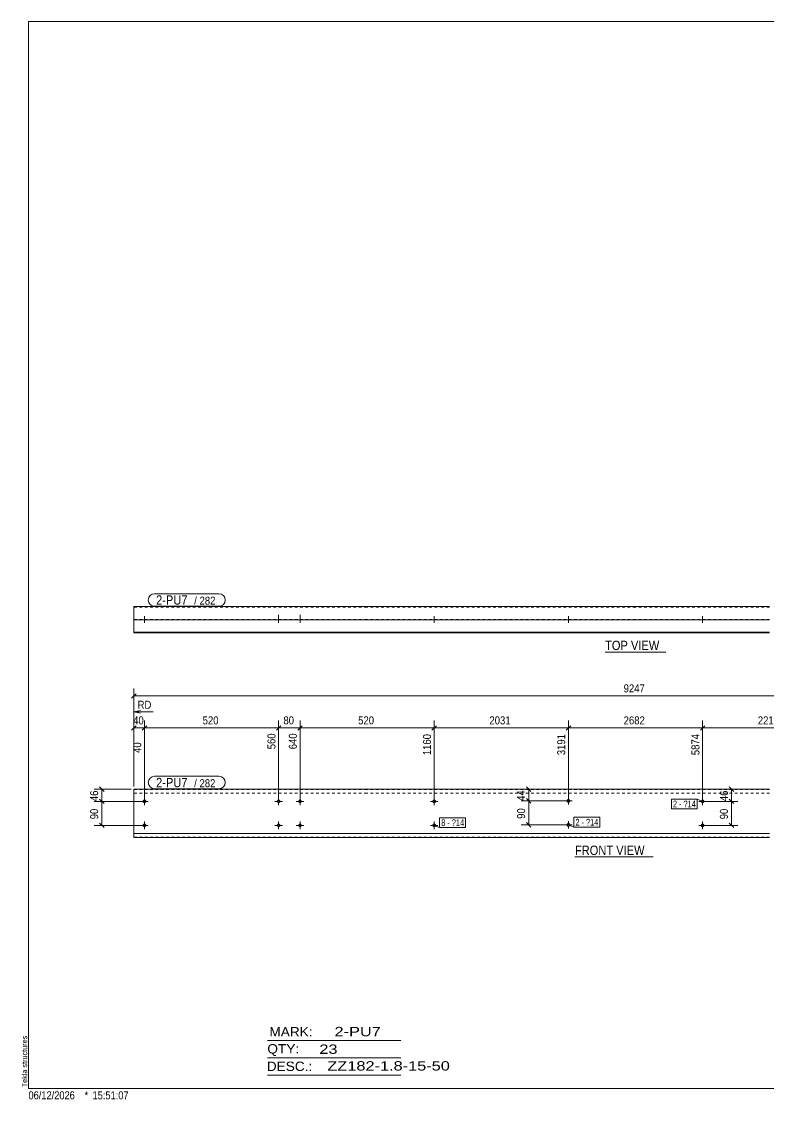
# Model space of a CAD drawing. Header units: millimetres. Extents: x 2 to 579, y 1 to 405.
# Drawn here: x 2.4 to 282.3, y 1 to 405 of the extents above; entities that cross this region are included whole.
import ezdxf

# ---------------------------------------------------------------- set-up
doc = ezdxf.new("R2010")
doc.units = ezdxf.units.MM
doc.linetypes.add('XKITLINE00', pattern=[0])
doc.linetypes.add('XKITLINE01', pattern=[4, 1, -1, 1, -1])
for name, color, linetype, lineweight in [('Bolt', 3, 'Continuous', 0), ('BoltMark', 7, 'Continuous', 0), ('Dimensions', 7, 'Continuous', 0), ('DrawingSheet', 5, 'Continuous', 0), ('OtherObjectType', 7, 'Continuous', 0), ('Part', 2, 'Continuous', 0), ('PartMark', 7, 'Continuous', 0)]:
    doc.layers.add(name, color=color, linetype=linetype, lineweight=lineweight)
doc.styles.add('ARIAL', font='ARIAL.TTF')
doc.styles.add('ARIAL_NARROW', font='ARIALN.TTF')

# ---------------------------------------------------------------- blocks, each defined once
blk = doc.blocks.new('*A1')
at = {"layer": 'Bolt'}
for points in [[(258.32, 112.67), (258.32, 112.63), (258.32, 112.6), (258.31, 112.56), (258.3, 112.53), (258.3, 112.5), (258.28, 112.46), (258.27, 112.43), (258.26, 112.4), (258.24, 112.37), (258.23, 112.34), (258.21, 112.31), (258.19, 112.28), (258.17, 112.26), (258.14, 112.23), (258.12, 112.2), (258.1, 112.18), (258.07, 112.16), (258.04, 112.14), (258.01, 112.12), (257.99, 112.1), (257.96, 112.08), (257.93, 112.07), (257.89, 112.05), (257.86, 112.04), (257.83, 112.03), (257.8, 112.02), (257.76, 112.01), (257.73, 112.01), (257.69, 112), (257.66, 112), (257.63, 112), (257.59, 112), (257.56, 112), (257.52, 112.01), (257.49, 112.01), (257.46, 112.02), (257.42, 112.03), (257.39, 112.04), (257.36, 112.05), (257.33, 112.07), (257.3, 112.08), (257.27, 112.1), (257.24, 112.12), (257.21, 112.14), (257.18, 112.16), (257.16, 112.18), (257.13, 112.2), (257.11, 112.23), (257.08, 112.26), (257.06, 112.28), (257.04, 112.31), (257.03, 112.34), (257.01, 112.37), (256.99, 112.4), (256.98, 112.43), (256.97, 112.46), (256.96, 112.5), (256.95, 112.53), (256.94, 112.56), (256.93, 112.6), (256.93, 112.63), (256.93, 112.67), (256.93, 112.7), (256.93, 112.73), (256.93, 112.77), (256.93, 112.8), (256.94, 112.84), (256.95, 112.87), (256.96, 112.9), (256.97, 112.94), (256.98, 112.97), (256.99, 113), (257.01, 113.03), (257.03, 113.06), (257.04, 113.09), (257.06, 113.12), (257.08, 113.14), (257.11, 113.17), (257.13, 113.19), (257.16, 113.22), (257.18, 113.24), (257.21, 113.26), (257.24, 113.28), (257.27, 113.3), (257.3, 113.32), (257.33, 113.33), (257.36, 113.35), (257.39, 113.36), (257.42, 113.37), (257.46, 113.38), (257.49, 113.39), (257.52, 113.39), (257.56, 113.4), (257.59, 113.4), (257.63, 113.4), (257.66, 113.4), (257.69, 113.4), (257.73, 113.39), (257.76, 113.39), (257.8, 113.38), (257.83, 113.37), (257.86, 113.36), (257.89, 113.35), (257.93, 113.33), (257.96, 113.32), (257.99, 113.3), (258.01, 113.28), (258.04, 113.26), (258.07, 113.24), (258.1, 113.22), (258.12, 113.19), (258.14, 113.17), (258.17, 113.14), (258.19, 113.12), (258.21, 113.09), (258.23, 113.06), (258.24, 113.03), (258.26, 113), (258.27, 112.97), (258.28, 112.94), (258.3, 112.9), (258.3, 112.87), (258.31, 112.84), (258.32, 112.8), (258.32, 112.77), (258.32, 112.73), (258.33, 112.7)], [(258.32, 103.67), (258.32, 103.63), (258.32, 103.6), (258.31, 103.56), (258.3, 103.53), (258.3, 103.5), (258.28, 103.46), (258.27, 103.43), (258.26, 103.4), (258.24, 103.37), (258.23, 103.34), (258.21, 103.31), (258.19, 103.28), (258.17, 103.26), (258.14, 103.23), (258.12, 103.2), (258.1, 103.18), (258.07, 103.16), (258.04, 103.14), (258.01, 103.12), (257.99, 103.1), (257.96, 103.08), (257.93, 103.07), (257.89, 103.05), (257.86, 103.04), (257.83, 103.03), (257.8, 103.02), (257.76, 103.01), (257.73, 103.01), (257.69, 103), (257.66, 103), (257.63, 103), (257.59, 103), (257.56, 103), (257.52, 103.01), (257.49, 103.01), (257.46, 103.02), (257.42, 103.03), (257.39, 103.04), (257.36, 103.05), (257.33, 103.07), (257.3, 103.08), (257.27, 103.1), (257.24, 103.12), (257.21, 103.14), (257.18, 103.16), (257.16, 103.18), (257.13, 103.2), (257.11, 103.23), (257.08, 103.26), (257.06, 103.28), (257.04, 103.31), (257.03, 103.34), (257.01, 103.37), (256.99, 103.4), (256.98, 103.43), (256.97, 103.46), (256.96, 103.5), (256.95, 103.53), (256.94, 103.56), (256.93, 103.6), (256.93, 103.63), (256.93, 103.67), (256.93, 103.7), (256.93, 103.73), (256.93, 103.77), (256.93, 103.8), (256.94, 103.84), (256.95, 103.87), (256.96, 103.9), (256.97, 103.94), (256.98, 103.97), (256.99, 104), (257.01, 104.03), (257.03, 104.06), (257.04, 104.09), (257.06, 104.12), (257.08, 104.14), (257.11, 104.17), (257.13, 104.19), (257.16, 104.22), (257.18, 104.24), (257.21, 104.26), (257.24, 104.28), (257.27, 104.3), (257.3, 104.32), (257.33, 104.33), (257.36, 104.35), (257.39, 104.36), (257.42, 104.37), (257.46, 104.38), (257.49, 104.39), (257.52, 104.39), (257.56, 104.4), (257.59, 104.4), (257.63, 104.4), (257.66, 104.4), (257.69, 104.4), (257.73, 104.39), (257.76, 104.39), (257.8, 104.38), (257.83, 104.37), (257.86, 104.36), (257.89, 104.35), (257.93, 104.33), (257.96, 104.32), (257.99, 104.3), (258.01, 104.28), (258.04, 104.26), (258.07, 104.24), (258.1, 104.22), (258.12, 104.19), (258.14, 104.17), (258.17, 104.14), (258.19, 104.12), (258.21, 104.09), (258.23, 104.06), (258.24, 104.03), (258.26, 104), (258.27, 103.97), (258.28, 103.94), (258.3, 103.9), (258.3, 103.87), (258.31, 103.84), (258.32, 103.8), (258.32, 103.77), (258.32, 103.73), (258.33, 103.7)]]:
    blk.add_hatch(color=3, dxfattribs=at).paths.add_polyline_path(points, flags=17)
at = {"layer": 'Bolt', "color": 3, "linetype": 'XKITLINE00', "lineweight": 0}
for p, q in [((257.63, 114.1), (257.63, 111.3)), ((256.23, 112.7), (259.03, 112.7)), ((257.63, 105.1), (257.63, 102.3)), ((256.23, 103.7), (259.03, 103.7))]:
    blk.add_line(p, q, dxfattribs=at)
blk = doc.blocks.new('*A2')
at = {"layer": 'Bolt'}
for points in [[(208.03, 112.85), (208.03, 112.81), (208.02, 112.78), (208.02, 112.74), (208.01, 112.71), (208, 112.68), (207.99, 112.64), (207.98, 112.61), (207.96, 112.58), (207.95, 112.55), (207.93, 112.52), (207.91, 112.49), (207.89, 112.46), (207.87, 112.44), (207.85, 112.41), (207.83, 112.38), (207.8, 112.36), (207.78, 112.34), (207.75, 112.32), (207.72, 112.3), (207.69, 112.28), (207.66, 112.26), (207.63, 112.25), (207.6, 112.23), (207.57, 112.22), (207.53, 112.21), (207.5, 112.2), (207.47, 112.19), (207.43, 112.19), (207.4, 112.18), (207.37, 112.18), (207.33, 112.18), (207.3, 112.18), (207.26, 112.18), (207.23, 112.19), (207.2, 112.19), (207.16, 112.2), (207.13, 112.21), (207.1, 112.22), (207.06, 112.23), (207.03, 112.25), (207, 112.26), (206.97, 112.28), (206.94, 112.3), (206.91, 112.32), (206.89, 112.34), (206.86, 112.36), (206.84, 112.38), (206.81, 112.41), (206.79, 112.44), (206.77, 112.46), (206.75, 112.49), (206.73, 112.52), (206.71, 112.55), (206.7, 112.58), (206.69, 112.61), (206.67, 112.64), (206.66, 112.68), (206.65, 112.71), (206.65, 112.74), (206.64, 112.78), (206.64, 112.81), (206.63, 112.85), (206.63, 112.88), (206.63, 112.91), (206.64, 112.95), (206.64, 112.98), (206.65, 113.02), (206.65, 113.05), (206.66, 113.08), (206.67, 113.12), (206.69, 113.15), (206.7, 113.18), (206.71, 113.21), (206.73, 113.24), (206.75, 113.27), (206.77, 113.3), (206.79, 113.32), (206.81, 113.35), (206.84, 113.37), (206.86, 113.4), (206.89, 113.42), (206.91, 113.44), (206.94, 113.46), (206.97, 113.48), (207, 113.5), (207.03, 113.51), (207.06, 113.53), (207.1, 113.54), (207.13, 113.55), (207.16, 113.56), (207.2, 113.57), (207.23, 113.57), (207.26, 113.58), (207.3, 113.58), (207.33, 113.58), (207.37, 113.58), (207.4, 113.58), (207.43, 113.57), (207.47, 113.57), (207.5, 113.56), (207.53, 113.55), (207.57, 113.54), (207.6, 113.53), (207.63, 113.51), (207.66, 113.5), (207.69, 113.48), (207.72, 113.46), (207.75, 113.44), (207.78, 113.42), (207.8, 113.4), (207.83, 113.37), (207.85, 113.35), (207.87, 113.32), (207.89, 113.3), (207.91, 113.27), (207.93, 113.24), (207.95, 113.21), (207.96, 113.18), (207.98, 113.15), (207.99, 113.12), (208, 113.08), (208.01, 113.05), (208.02, 113.02), (208.02, 112.98), (208.03, 112.95), (208.03, 112.91), (208.03, 112.88)], [(208.03, 103.85), (208.03, 103.81), (208.02, 103.78), (208.02, 103.74), (208.01, 103.71), (208, 103.68), (207.99, 103.64), (207.98, 103.61), (207.96, 103.58), (207.95, 103.55), (207.93, 103.52), (207.91, 103.49), (207.89, 103.46), (207.87, 103.44), (207.85, 103.41), (207.83, 103.38), (207.8, 103.36), (207.78, 103.34), (207.75, 103.32), (207.72, 103.3), (207.69, 103.28), (207.66, 103.26), (207.63, 103.25), (207.6, 103.23), (207.57, 103.22), (207.53, 103.21), (207.5, 103.2), (207.47, 103.19), (207.43, 103.19), (207.4, 103.18), (207.37, 103.18), (207.33, 103.18), (207.3, 103.18), (207.26, 103.18), (207.23, 103.19), (207.2, 103.19), (207.16, 103.2), (207.13, 103.21), (207.1, 103.22), (207.06, 103.23), (207.03, 103.25), (207, 103.26), (206.97, 103.28), (206.94, 103.3), (206.91, 103.32), (206.89, 103.34), (206.86, 103.36), (206.84, 103.38), (206.81, 103.41), (206.79, 103.44), (206.77, 103.46), (206.75, 103.49), (206.73, 103.52), (206.71, 103.55), (206.7, 103.58), (206.69, 103.61), (206.67, 103.64), (206.66, 103.68), (206.65, 103.71), (206.65, 103.74), (206.64, 103.78), (206.64, 103.81), (206.63, 103.85), (206.63, 103.88), (206.63, 103.91), (206.64, 103.95), (206.64, 103.98), (206.65, 104.02), (206.65, 104.05), (206.66, 104.08), (206.67, 104.12), (206.69, 104.15), (206.7, 104.18), (206.71, 104.21), (206.73, 104.24), (206.75, 104.27), (206.77, 104.3), (206.79, 104.32), (206.81, 104.35), (206.84, 104.37), (206.86, 104.4), (206.89, 104.42), (206.91, 104.44), (206.94, 104.46), (206.97, 104.48), (207, 104.5), (207.03, 104.51), (207.06, 104.53), (207.1, 104.54), (207.13, 104.55), (207.16, 104.56), (207.2, 104.57), (207.23, 104.57), (207.26, 104.58), (207.3, 104.58), (207.33, 104.58), (207.37, 104.58), (207.4, 104.58), (207.43, 104.57), (207.47, 104.57), (207.5, 104.56), (207.53, 104.55), (207.57, 104.54), (207.6, 104.53), (207.63, 104.51), (207.66, 104.5), (207.69, 104.48), (207.72, 104.46), (207.75, 104.44), (207.78, 104.42), (207.8, 104.4), (207.83, 104.37), (207.85, 104.35), (207.87, 104.32), (207.89, 104.3), (207.91, 104.27), (207.93, 104.24), (207.95, 104.21), (207.96, 104.18), (207.98, 104.15), (207.99, 104.12), (208, 104.08), (208.01, 104.05), (208.02, 104.02), (208.02, 103.98), (208.03, 103.95), (208.03, 103.91), (208.03, 103.88)]]:
    blk.add_hatch(color=3, dxfattribs=at).paths.add_polyline_path(points, flags=17)
at = {"layer": 'Bolt', "color": 3, "linetype": 'XKITLINE00', "lineweight": 0}
for p, q in [((207.33, 114.28), (207.33, 111.48)), ((205.93, 112.88), (208.73, 112.88)), ((207.33, 105.28), (207.33, 102.48)), ((205.93, 103.88), (208.73, 103.88))]:
    blk.add_line(p, q, dxfattribs=at)
blk = doc.blocks.new('*A4')
at = {"layer": 'Bolt'}
for points in [[(99.44, 112.67), (99.44, 112.63), (99.44, 112.6), (99.43, 112.56), (99.42, 112.53), (99.41, 112.5), (99.4, 112.46), (99.39, 112.43), (99.38, 112.4), (99.36, 112.37), (99.34, 112.34), (99.33, 112.31), (99.31, 112.28), (99.29, 112.26), (99.26, 112.23), (99.24, 112.2), (99.21, 112.18), (99.19, 112.16), (99.16, 112.14), (99.13, 112.12), (99.1, 112.1), (99.07, 112.08), (99.04, 112.07), (99.01, 112.05), (98.98, 112.04), (98.95, 112.03), (98.91, 112.02), (98.88, 112.01), (98.85, 112.01), (98.81, 112), (98.78, 112), (98.74, 112), (98.71, 112), (98.68, 112), (98.64, 112.01), (98.61, 112.01), (98.57, 112.02), (98.54, 112.03), (98.51, 112.04), (98.48, 112.05), (98.44, 112.07), (98.41, 112.08), (98.38, 112.1), (98.36, 112.12), (98.33, 112.14), (98.3, 112.16), (98.27, 112.18), (98.25, 112.2), (98.23, 112.23), (98.2, 112.26), (98.18, 112.28), (98.16, 112.31), (98.14, 112.34), (98.13, 112.37), (98.11, 112.4), (98.1, 112.43), (98.08, 112.46), (98.07, 112.5), (98.06, 112.53), (98.06, 112.56), (98.05, 112.6), (98.05, 112.63), (98.04, 112.67), (98.04, 112.7), (98.04, 112.73), (98.05, 112.77), (98.05, 112.8), (98.06, 112.84), (98.06, 112.87), (98.07, 112.9), (98.08, 112.94), (98.1, 112.97), (98.11, 113), (98.13, 113.03), (98.14, 113.06), (98.16, 113.09), (98.18, 113.12), (98.2, 113.14), (98.23, 113.17), (98.25, 113.19), (98.27, 113.22), (98.3, 113.24), (98.33, 113.26), (98.36, 113.28), (98.38, 113.3), (98.41, 113.32), (98.44, 113.33), (98.48, 113.35), (98.51, 113.36), (98.54, 113.37), (98.57, 113.38), (98.61, 113.39), (98.64, 113.39), (98.68, 113.4), (98.71, 113.4), (98.74, 113.4), (98.78, 113.4), (98.81, 113.4), (98.85, 113.39), (98.88, 113.39), (98.91, 113.38), (98.95, 113.37), (98.98, 113.36), (99.01, 113.35), (99.04, 113.33), (99.07, 113.32), (99.1, 113.3), (99.13, 113.28), (99.16, 113.26), (99.19, 113.24), (99.21, 113.22), (99.24, 113.19), (99.26, 113.17), (99.29, 113.14), (99.31, 113.12), (99.33, 113.09), (99.34, 113.06), (99.36, 113.03), (99.38, 113), (99.39, 112.97), (99.4, 112.94), (99.41, 112.9), (99.42, 112.87), (99.43, 112.84), (99.44, 112.8), (99.44, 112.77), (99.44, 112.73), (99.44, 112.7)], [(107.44, 112.67), (107.44, 112.63), (107.44, 112.6), (107.43, 112.56), (107.42, 112.53), (107.41, 112.5), (107.4, 112.46), (107.39, 112.43), (107.38, 112.4), (107.36, 112.37), (107.34, 112.34), (107.33, 112.31), (107.31, 112.28), (107.29, 112.26), (107.26, 112.23), (107.24, 112.2), (107.21, 112.18), (107.19, 112.16), (107.16, 112.14), (107.13, 112.12), (107.1, 112.1), (107.07, 112.08), (107.04, 112.07), (107.01, 112.05), (106.98, 112.04), (106.95, 112.03), (106.91, 112.02), (106.88, 112.01), (106.85, 112.01), (106.81, 112), (106.78, 112), (106.74, 112), (106.71, 112), (106.68, 112), (106.64, 112.01), (106.61, 112.01), (106.57, 112.02), (106.54, 112.03), (106.51, 112.04), (106.48, 112.05), (106.44, 112.07), (106.41, 112.08), (106.38, 112.1), (106.36, 112.12), (106.33, 112.14), (106.3, 112.16), (106.27, 112.18), (106.25, 112.2), (106.23, 112.23), (106.2, 112.26), (106.18, 112.28), (106.16, 112.31), (106.14, 112.34), (106.13, 112.37), (106.11, 112.4), (106.1, 112.43), (106.08, 112.46), (106.07, 112.5), (106.06, 112.53), (106.06, 112.56), (106.05, 112.6), (106.05, 112.63), (106.04, 112.67), (106.04, 112.7), (106.04, 112.73), (106.05, 112.77), (106.05, 112.8), (106.06, 112.84), (106.06, 112.87), (106.07, 112.9), (106.08, 112.94), (106.1, 112.97), (106.11, 113), (106.13, 113.03), (106.14, 113.06), (106.16, 113.09), (106.18, 113.12), (106.2, 113.14), (106.23, 113.17), (106.25, 113.19), (106.27, 113.22), (106.3, 113.24), (106.33, 113.26), (106.36, 113.28), (106.38, 113.3), (106.41, 113.32), (106.44, 113.33), (106.48, 113.35), (106.51, 113.36), (106.54, 113.37), (106.57, 113.38), (106.61, 113.39), (106.64, 113.39), (106.68, 113.4), (106.71, 113.4), (106.74, 113.4), (106.78, 113.4), (106.81, 113.4), (106.85, 113.39), (106.88, 113.39), (106.91, 113.38), (106.95, 113.37), (106.98, 113.36), (107.01, 113.35), (107.04, 113.33), (107.07, 113.32), (107.1, 113.3), (107.13, 113.28), (107.16, 113.26), (107.19, 113.24), (107.21, 113.22), (107.24, 113.19), (107.26, 113.17), (107.29, 113.14), (107.31, 113.12), (107.33, 113.09), (107.34, 113.06), (107.36, 113.03), (107.38, 113), (107.39, 112.97), (107.4, 112.94), (107.41, 112.9), (107.42, 112.87), (107.43, 112.84), (107.44, 112.8), (107.44, 112.77), (107.44, 112.73), (107.44, 112.7)], [(99.44, 103.67), (99.44, 103.63), (99.44, 103.6), (99.43, 103.56), (99.42, 103.53), (99.41, 103.5), (99.4, 103.46), (99.39, 103.43), (99.38, 103.4), (99.36, 103.37), (99.34, 103.34), (99.33, 103.31), (99.31, 103.28), (99.29, 103.26), (99.26, 103.23), (99.24, 103.2), (99.21, 103.18), (99.19, 103.16), (99.16, 103.14), (99.13, 103.12), (99.1, 103.1), (99.07, 103.08), (99.04, 103.07), (99.01, 103.05), (98.98, 103.04), (98.95, 103.03), (98.91, 103.02), (98.88, 103.01), (98.85, 103.01), (98.81, 103), (98.78, 103), (98.74, 103), (98.71, 103), (98.68, 103), (98.64, 103.01), (98.61, 103.01), (98.57, 103.02), (98.54, 103.03), (98.51, 103.04), (98.48, 103.05), (98.44, 103.07), (98.41, 103.08), (98.38, 103.1), (98.36, 103.12), (98.33, 103.14), (98.3, 103.16), (98.27, 103.18), (98.25, 103.2), (98.23, 103.23), (98.2, 103.26), (98.18, 103.28), (98.16, 103.31), (98.14, 103.34), (98.13, 103.37), (98.11, 103.4), (98.1, 103.43), (98.08, 103.46), (98.07, 103.5), (98.06, 103.53), (98.06, 103.56), (98.05, 103.6), (98.05, 103.63), (98.04, 103.67), (98.04, 103.7), (98.04, 103.73), (98.05, 103.77), (98.05, 103.8), (98.06, 103.84), (98.06, 103.87), (98.07, 103.9), (98.08, 103.94), (98.1, 103.97), (98.11, 104), (98.13, 104.03), (98.14, 104.06), (98.16, 104.09), (98.18, 104.12), (98.2, 104.14), (98.23, 104.17), (98.25, 104.19), (98.27, 104.22), (98.3, 104.24), (98.33, 104.26), (98.36, 104.28), (98.38, 104.3), (98.41, 104.32), (98.44, 104.33), (98.48, 104.35), (98.51, 104.36), (98.54, 104.37), (98.57, 104.38), (98.61, 104.39), (98.64, 104.39), (98.68, 104.4), (98.71, 104.4), (98.74, 104.4), (98.78, 104.4), (98.81, 104.4), (98.85, 104.39), (98.88, 104.39), (98.91, 104.38), (98.95, 104.37), (98.98, 104.36), (99.01, 104.35), (99.04, 104.33), (99.07, 104.32), (99.1, 104.3), (99.13, 104.28), (99.16, 104.26), (99.19, 104.24), (99.21, 104.22), (99.24, 104.19), (99.26, 104.17), (99.29, 104.14), (99.31, 104.12), (99.33, 104.09), (99.34, 104.06), (99.36, 104.03), (99.38, 104), (99.39, 103.97), (99.4, 103.94), (99.41, 103.9), (99.42, 103.87), (99.43, 103.84), (99.44, 103.8), (99.44, 103.77), (99.44, 103.73), (99.44, 103.7)], [(107.44, 103.67), (107.44, 103.63), (107.44, 103.6), (107.43, 103.56), (107.42, 103.53), (107.41, 103.5), (107.4, 103.46), (107.39, 103.43), (107.38, 103.4), (107.36, 103.37), (107.34, 103.34), (107.33, 103.31), (107.31, 103.28), (107.29, 103.26), (107.26, 103.23), (107.24, 103.2), (107.21, 103.18), (107.19, 103.16), (107.16, 103.14), (107.13, 103.12), (107.1, 103.1), (107.07, 103.08), (107.04, 103.07), (107.01, 103.05), (106.98, 103.04), (106.95, 103.03), (106.91, 103.02), (106.88, 103.01), (106.85, 103.01), (106.81, 103), (106.78, 103), (106.74, 103), (106.71, 103), (106.68, 103), (106.64, 103.01), (106.61, 103.01), (106.57, 103.02), (106.54, 103.03), (106.51, 103.04), (106.48, 103.05), (106.44, 103.07), (106.41, 103.08), (106.38, 103.1), (106.36, 103.12), (106.33, 103.14), (106.3, 103.16), (106.27, 103.18), (106.25, 103.2), (106.23, 103.23), (106.2, 103.26), (106.18, 103.28), (106.16, 103.31), (106.14, 103.34), (106.13, 103.37), (106.11, 103.4), (106.1, 103.43), (106.08, 103.46), (106.07, 103.5), (106.06, 103.53), (106.06, 103.56), (106.05, 103.6), (106.05, 103.63), (106.04, 103.67), (106.04, 103.7), (106.04, 103.73), (106.05, 103.77), (106.05, 103.8), (106.06, 103.84), (106.06, 103.87), (106.07, 103.9), (106.08, 103.94), (106.1, 103.97), (106.11, 104), (106.13, 104.03), (106.14, 104.06), (106.16, 104.09), (106.18, 104.12), (106.2, 104.14), (106.23, 104.17), (106.25, 104.19), (106.27, 104.22), (106.3, 104.24), (106.33, 104.26), (106.36, 104.28), (106.38, 104.3), (106.41, 104.32), (106.44, 104.33), (106.48, 104.35), (106.51, 104.36), (106.54, 104.37), (106.57, 104.38), (106.61, 104.39), (106.64, 104.39), (106.68, 104.4), (106.71, 104.4), (106.74, 104.4), (106.78, 104.4), (106.81, 104.4), (106.85, 104.39), (106.88, 104.39), (106.91, 104.38), (106.95, 104.37), (106.98, 104.36), (107.01, 104.35), (107.04, 104.33), (107.07, 104.32), (107.1, 104.3), (107.13, 104.28), (107.16, 104.26), (107.19, 104.24), (107.21, 104.22), (107.24, 104.19), (107.26, 104.17), (107.29, 104.14), (107.31, 104.12), (107.33, 104.09), (107.34, 104.06), (107.36, 104.03), (107.38, 104), (107.39, 103.97), (107.4, 103.94), (107.41, 103.9), (107.42, 103.87), (107.43, 103.84), (107.44, 103.8), (107.44, 103.77), (107.44, 103.73), (107.44, 103.7)]]:
    blk.add_hatch(color=3, dxfattribs=at).paths.add_polyline_path(points, flags=17)
at = {"layer": 'Bolt', "color": 3, "linetype": 'XKITLINE00', "lineweight": 0}
for p, q in [((98.74, 114.1), (98.74, 111.3)), ((106.74, 114.1), (106.74, 111.3)), ((97.34, 112.7), (100.14, 112.7)), ((105.34, 112.7), (108.14, 112.7)), ((98.74, 105.1), (98.74, 102.3)), ((106.74, 105.1), (106.74, 102.3)), ((97.34, 103.7), (100.14, 103.7)), ((105.34, 103.7), (108.14, 103.7))]:
    blk.add_line(p, q, dxfattribs=at)
blk = doc.blocks.new('*A6')
at = {"layer": 'Bolt'}
for points in [[(49.15, 112.67), (49.15, 112.63), (49.14, 112.6), (49.14, 112.56), (49.13, 112.53), (49.12, 112.5), (49.11, 112.46), (49.1, 112.43), (49.08, 112.4), (49.07, 112.37), (49.05, 112.34), (49.03, 112.31), (49.01, 112.28), (48.99, 112.26), (48.97, 112.23), (48.94, 112.2), (48.92, 112.18), (48.89, 112.16), (48.87, 112.14), (48.84, 112.12), (48.81, 112.1), (48.78, 112.08), (48.75, 112.07), (48.72, 112.05), (48.69, 112.04), (48.65, 112.03), (48.62, 112.02), (48.59, 112.01), (48.55, 112.01), (48.52, 112), (48.48, 112), (48.45, 112), (48.42, 112), (48.38, 112), (48.35, 112.01), (48.31, 112.01), (48.28, 112.02), (48.25, 112.03), (48.21, 112.04), (48.18, 112.05), (48.15, 112.07), (48.12, 112.08), (48.09, 112.1), (48.06, 112.12), (48.03, 112.14), (48.01, 112.16), (47.98, 112.18), (47.96, 112.2), (47.93, 112.23), (47.91, 112.26), (47.89, 112.28), (47.87, 112.31), (47.85, 112.34), (47.83, 112.37), (47.82, 112.4), (47.8, 112.43), (47.79, 112.46), (47.78, 112.5), (47.77, 112.53), (47.76, 112.56), (47.76, 112.6), (47.75, 112.63), (47.75, 112.67), (47.75, 112.7), (47.75, 112.73), (47.75, 112.77), (47.76, 112.8), (47.76, 112.84), (47.77, 112.87), (47.78, 112.9), (47.79, 112.94), (47.8, 112.97), (47.82, 113), (47.83, 113.03), (47.85, 113.06), (47.87, 113.09), (47.89, 113.12), (47.91, 113.14), (47.93, 113.17), (47.96, 113.19), (47.98, 113.22), (48.01, 113.24), (48.03, 113.26), (48.06, 113.28), (48.09, 113.3), (48.12, 113.32), (48.15, 113.33), (48.18, 113.35), (48.21, 113.36), (48.25, 113.37), (48.28, 113.38), (48.31, 113.39), (48.35, 113.39), (48.38, 113.4), (48.42, 113.4), (48.45, 113.4), (48.48, 113.4), (48.52, 113.4), (48.55, 113.39), (48.59, 113.39), (48.62, 113.38), (48.65, 113.37), (48.69, 113.36), (48.72, 113.35), (48.75, 113.33), (48.78, 113.32), (48.81, 113.3), (48.84, 113.28), (48.87, 113.26), (48.89, 113.24), (48.92, 113.22), (48.94, 113.19), (48.97, 113.17), (48.99, 113.14), (49.01, 113.12), (49.03, 113.09), (49.05, 113.06), (49.07, 113.03), (49.08, 113), (49.1, 112.97), (49.11, 112.94), (49.12, 112.9), (49.13, 112.87), (49.14, 112.84), (49.14, 112.8), (49.15, 112.77), (49.15, 112.73), (49.15, 112.7)], [(157.74, 112.67), (157.73, 112.63), (157.73, 112.6), (157.72, 112.56), (157.72, 112.53), (157.71, 112.5), (157.7, 112.46), (157.68, 112.43), (157.67, 112.4), (157.66, 112.37), (157.64, 112.34), (157.62, 112.31), (157.6, 112.28), (157.58, 112.26), (157.56, 112.23), (157.53, 112.2), (157.51, 112.18), (157.48, 112.16), (157.45, 112.14), (157.43, 112.12), (157.4, 112.1), (157.37, 112.08), (157.34, 112.07), (157.31, 112.05), (157.27, 112.04), (157.24, 112.03), (157.21, 112.02), (157.17, 112.01), (157.14, 112.01), (157.11, 112), (157.07, 112), (157.04, 112), (157, 112), (156.97, 112), (156.94, 112.01), (156.9, 112.01), (156.87, 112.02), (156.83, 112.03), (156.8, 112.04), (156.77, 112.05), (156.74, 112.07), (156.71, 112.08), (156.68, 112.1), (156.65, 112.12), (156.62, 112.14), (156.59, 112.16), (156.57, 112.18), (156.54, 112.2), (156.52, 112.23), (156.5, 112.26), (156.48, 112.28), (156.46, 112.31), (156.44, 112.34), (156.42, 112.37), (156.41, 112.4), (156.39, 112.43), (156.38, 112.46), (156.37, 112.5), (156.36, 112.53), (156.35, 112.56), (156.35, 112.6), (156.34, 112.63), (156.34, 112.67), (156.34, 112.7), (156.34, 112.73), (156.34, 112.77), (156.35, 112.8), (156.35, 112.84), (156.36, 112.87), (156.37, 112.9), (156.38, 112.94), (156.39, 112.97), (156.41, 113), (156.42, 113.03), (156.44, 113.06), (156.46, 113.09), (156.48, 113.12), (156.5, 113.14), (156.52, 113.17), (156.54, 113.19), (156.57, 113.22), (156.59, 113.24), (156.62, 113.26), (156.65, 113.28), (156.68, 113.3), (156.71, 113.32), (156.74, 113.33), (156.77, 113.35), (156.8, 113.36), (156.83, 113.37), (156.87, 113.38), (156.9, 113.39), (156.94, 113.39), (156.97, 113.4), (157, 113.4), (157.04, 113.4), (157.07, 113.4), (157.11, 113.4), (157.14, 113.39), (157.17, 113.39), (157.21, 113.38), (157.24, 113.37), (157.27, 113.36), (157.31, 113.35), (157.34, 113.33), (157.37, 113.32), (157.4, 113.3), (157.43, 113.28), (157.45, 113.26), (157.48, 113.24), (157.51, 113.22), (157.53, 113.19), (157.56, 113.17), (157.58, 113.14), (157.6, 113.12), (157.62, 113.09), (157.64, 113.06), (157.66, 113.03), (157.67, 113), (157.68, 112.97), (157.7, 112.94), (157.71, 112.9), (157.72, 112.87), (157.72, 112.84), (157.73, 112.8), (157.73, 112.77), (157.74, 112.73), (157.74, 112.7)], [(49.15, 103.67), (49.15, 103.63), (49.14, 103.6), (49.14, 103.56), (49.13, 103.53), (49.12, 103.5), (49.11, 103.46), (49.1, 103.43), (49.08, 103.4), (49.07, 103.37), (49.05, 103.34), (49.03, 103.31), (49.01, 103.28), (48.99, 103.26), (48.97, 103.23), (48.94, 103.2), (48.92, 103.18), (48.89, 103.16), (48.87, 103.14), (48.84, 103.12), (48.81, 103.1), (48.78, 103.08), (48.75, 103.07), (48.72, 103.05), (48.69, 103.04), (48.65, 103.03), (48.62, 103.02), (48.59, 103.01), (48.55, 103.01), (48.52, 103), (48.48, 103), (48.45, 103), (48.42, 103), (48.38, 103), (48.35, 103.01), (48.31, 103.01), (48.28, 103.02), (48.25, 103.03), (48.21, 103.04), (48.18, 103.05), (48.15, 103.07), (48.12, 103.08), (48.09, 103.1), (48.06, 103.12), (48.03, 103.14), (48.01, 103.16), (47.98, 103.18), (47.96, 103.2), (47.93, 103.23), (47.91, 103.26), (47.89, 103.28), (47.87, 103.31), (47.85, 103.34), (47.83, 103.37), (47.82, 103.4), (47.8, 103.43), (47.79, 103.46), (47.78, 103.5), (47.77, 103.53), (47.76, 103.56), (47.76, 103.6), (47.75, 103.63), (47.75, 103.67), (47.75, 103.7), (47.75, 103.73), (47.75, 103.77), (47.76, 103.8), (47.76, 103.84), (47.77, 103.87), (47.78, 103.9), (47.79, 103.94), (47.8, 103.97), (47.82, 104), (47.83, 104.03), (47.85, 104.06), (47.87, 104.09), (47.89, 104.12), (47.91, 104.14), (47.93, 104.17), (47.96, 104.19), (47.98, 104.22), (48.01, 104.24), (48.03, 104.26), (48.06, 104.28), (48.09, 104.3), (48.12, 104.32), (48.15, 104.33), (48.18, 104.35), (48.21, 104.36), (48.25, 104.37), (48.28, 104.38), (48.31, 104.39), (48.35, 104.39), (48.38, 104.4), (48.42, 104.4), (48.45, 104.4), (48.48, 104.4), (48.52, 104.4), (48.55, 104.39), (48.59, 104.39), (48.62, 104.38), (48.65, 104.37), (48.69, 104.36), (48.72, 104.35), (48.75, 104.33), (48.78, 104.32), (48.81, 104.3), (48.84, 104.28), (48.87, 104.26), (48.89, 104.24), (48.92, 104.22), (48.94, 104.19), (48.97, 104.17), (48.99, 104.14), (49.01, 104.12), (49.03, 104.09), (49.05, 104.06), (49.07, 104.03), (49.08, 104), (49.1, 103.97), (49.11, 103.94), (49.12, 103.9), (49.13, 103.87), (49.14, 103.84), (49.14, 103.8), (49.15, 103.77), (49.15, 103.73), (49.15, 103.7)], [(157.74, 103.67), (157.73, 103.63), (157.73, 103.6), (157.72, 103.56), (157.72, 103.53), (157.71, 103.5), (157.7, 103.46), (157.68, 103.43), (157.67, 103.4), (157.66, 103.37), (157.64, 103.34), (157.62, 103.31), (157.6, 103.28), (157.58, 103.26), (157.56, 103.23), (157.53, 103.2), (157.51, 103.18), (157.48, 103.16), (157.45, 103.14), (157.43, 103.12), (157.4, 103.1), (157.37, 103.08), (157.34, 103.07), (157.31, 103.05), (157.27, 103.04), (157.24, 103.03), (157.21, 103.02), (157.17, 103.01), (157.14, 103.01), (157.11, 103), (157.07, 103), (157.04, 103), (157, 103), (156.97, 103), (156.94, 103.01), (156.9, 103.01), (156.87, 103.02), (156.83, 103.03), (156.8, 103.04), (156.77, 103.05), (156.74, 103.07), (156.71, 103.08), (156.68, 103.1), (156.65, 103.12), (156.62, 103.14), (156.59, 103.16), (156.57, 103.18), (156.54, 103.2), (156.52, 103.23), (156.5, 103.26), (156.48, 103.28), (156.46, 103.31), (156.44, 103.34), (156.42, 103.37), (156.41, 103.4), (156.39, 103.43), (156.38, 103.46), (156.37, 103.5), (156.36, 103.53), (156.35, 103.56), (156.35, 103.6), (156.34, 103.63), (156.34, 103.67), (156.34, 103.7), (156.34, 103.73), (156.34, 103.77), (156.35, 103.8), (156.35, 103.84), (156.36, 103.87), (156.37, 103.9), (156.38, 103.94), (156.39, 103.97), (156.41, 104), (156.42, 104.03), (156.44, 104.06), (156.46, 104.09), (156.48, 104.12), (156.5, 104.14), (156.52, 104.17), (156.54, 104.19), (156.57, 104.22), (156.59, 104.24), (156.62, 104.26), (156.65, 104.28), (156.68, 104.3), (156.71, 104.32), (156.74, 104.33), (156.77, 104.35), (156.8, 104.36), (156.83, 104.37), (156.87, 104.38), (156.9, 104.39), (156.94, 104.39), (156.97, 104.4), (157, 104.4), (157.04, 104.4), (157.07, 104.4), (157.11, 104.4), (157.14, 104.39), (157.17, 104.39), (157.21, 104.38), (157.24, 104.37), (157.27, 104.36), (157.31, 104.35), (157.34, 104.33), (157.37, 104.32), (157.4, 104.3), (157.43, 104.28), (157.45, 104.26), (157.48, 104.24), (157.51, 104.22), (157.53, 104.19), (157.56, 104.17), (157.58, 104.14), (157.6, 104.12), (157.62, 104.09), (157.64, 104.06), (157.66, 104.03), (157.67, 104), (157.68, 103.97), (157.7, 103.94), (157.71, 103.9), (157.72, 103.87), (157.72, 103.84), (157.73, 103.8), (157.73, 103.77), (157.74, 103.73), (157.74, 103.7)]]:
    blk.add_hatch(color=3, dxfattribs=at).paths.add_polyline_path(points, flags=17)
at = {"layer": 'Bolt', "color": 3, "linetype": 'XKITLINE00', "lineweight": 0}
for p, q in [((48.45, 114.1), (48.45, 111.3)), ((157.04, 114.1), (157.04, 111.3)), ((47.05, 112.7), (49.85, 112.7)), ((155.64, 112.7), (158.44, 112.7)), ((48.45, 105.1), (48.45, 102.3)), ((157.04, 105.1), (157.04, 102.3)), ((47.05, 103.7), (49.85, 103.7)), ((155.64, 103.7), (158.44, 103.7))]:
    blk.add_line(p, q, dxfattribs=at)
blk = doc.blocks.new('*A7')
at = {"layer": 'Part', "color": 2, "linetype": 'XKITLINE00', "lineweight": 0}
for p, q in [((44.45, 99.1), (44.45, 117.3)), ((73.55, 117.3), (44.45, 117.3)), ((131.84, 117.3), (73.65, 117.3)), ((182.13, 117.3), (131.94, 117.3)), ((232.43, 117.3), (182.23, 117.3)), ((282.72, 117.3), (232.53, 117.3)), ((73.55, 100.6), (44.45, 100.6)), ((73.55, 99.1), (44.45, 99.1)), ((131.84, 100.6), (73.65, 100.6)), ((131.84, 99.1), (73.65, 99.1)), ((182.13, 100.6), (131.94, 100.6)), ((182.13, 99.1), (131.94, 99.1)), ((232.43, 100.6), (182.23, 100.6)), ((232.43, 99.1), (182.23, 99.1)), ((282.72, 100.6), (232.53, 100.6)), ((282.72, 99.1), (232.53, 99.1))]:
    blk.add_line(p, q, dxfattribs=at)
at = {"layer": 'Part', "color": 7, "linetype": 'XKITLINE01', "lineweight": 0}
for p, q in [((73.55, 117.12), (44.45, 117.12)), ((73.55, 115.8), (44.45, 115.8)), ((131.84, 117.12), (73.65, 117.12)), ((131.84, 115.8), (73.65, 115.8)), ((182.13, 117.12), (131.94, 117.12)), ((182.13, 115.8), (131.94, 115.8)), ((232.43, 117.12), (182.23, 117.12)), ((232.43, 115.8), (182.23, 115.8)), ((282.72, 117.12), (232.53, 117.12)), ((282.72, 115.8), (232.53, 115.8)), ((73.55, 99.28), (44.45, 99.28)), ((131.84, 99.28), (73.65, 99.28)), ((182.13, 99.28), (131.94, 99.28)), ((232.43, 99.28), (182.23, 99.28)), ((282.72, 99.28), (232.53, 99.28))]:
    blk.add_line(p, q, dxfattribs=at)
blk = doc.blocks.new('*A8')
at = {"layer": 'Bolt'}
blk.add_hatch(color=3, dxfattribs=at).paths.add_polyline_path([(256.93, 180.72), (256.93, 180.9), (258.33, 180.9), (258.33, 180.72)], flags=17)
blk.add_hatch(color=3, dxfattribs=at).paths.add_polyline_path([(256.93, 180.72), (256.93, 180.9), (258.33, 180.9), (258.33, 180.72)], flags=17)
at = {"layer": 'Bolt', "color": 3, "linetype": 'XKITLINE00', "lineweight": 0}
for p, q in [((257.63, 179.56), (257.63, 182.06)), ((257.63, 179.56), (257.63, 182.06)), ((256.93, 180.72), (256.93, 180.9)), ((256.93, 180.72), (256.93, 180.9)), ((258.33, 180.72), (258.33, 180.9)), ((258.33, 180.72), (258.33, 180.9))]:
    blk.add_line(p, q, dxfattribs=at)
blk = doc.blocks.new('*A9')
at = {"layer": 'Bolt'}
blk.add_hatch(color=3, dxfattribs=at).paths.add_polyline_path([(206.63, 180.72), (206.63, 180.9), (208.03, 180.9), (208.03, 180.72)], flags=17)
blk.add_hatch(color=3, dxfattribs=at).paths.add_polyline_path([(206.63, 180.72), (206.63, 180.9), (208.03, 180.9), (208.03, 180.72)], flags=17)
at = {"layer": 'Bolt', "color": 3, "linetype": 'XKITLINE00', "lineweight": 0}
for p, q in [((207.33, 179.56), (207.33, 182.06)), ((207.33, 179.56), (207.33, 182.06)), ((206.63, 180.72), (206.63, 180.9)), ((206.63, 180.72), (206.63, 180.9)), ((208.03, 180.72), (208.03, 180.9)), ((208.03, 180.72), (208.03, 180.9))]:
    blk.add_line(p, q, dxfattribs=at)
blk = doc.blocks.new('*A11')
at = {"layer": 'Bolt'}
for points in [[(99.44, 180.9), (99.44, 180.72), (98.04, 180.72), (98.04, 180.9)], [(99.44, 180.9), (99.44, 180.72), (98.04, 180.72), (98.04, 180.9)], [(107.44, 180.9), (107.44, 180.72), (106.04, 180.72), (106.04, 180.9)], [(107.44, 180.9), (107.44, 180.72), (106.04, 180.72), (106.04, 180.9)]]:
    blk.add_hatch(color=3, dxfattribs=at).paths.add_polyline_path(points, flags=17)
at = {"layer": 'Bolt', "color": 3, "linetype": 'XKITLINE00', "lineweight": 0}
for p, q in [((98.74, 179.56), (98.74, 182.56)), ((98.74, 179.56), (98.74, 182.56)), ((106.74, 179.56), (106.74, 182.56)), ((106.74, 179.56), (106.74, 182.56)), ((98.04, 180.72), (98.04, 180.9)), ((98.04, 180.72), (98.04, 180.9)), ((99.44, 180.72), (99.44, 180.9)), ((99.44, 180.72), (99.44, 180.9)), ((106.04, 180.72), (106.04, 180.9)), ((106.04, 180.72), (106.04, 180.9)), ((107.44, 180.72), (107.44, 180.9)), ((107.44, 180.72), (107.44, 180.9))]:
    blk.add_line(p, q, dxfattribs=at)
blk = doc.blocks.new('*A13')
at = {"layer": 'Bolt'}
for points in [[(49.15, 180.9), (49.15, 180.72), (47.75, 180.72), (47.75, 180.9)], [(49.15, 180.9), (49.15, 180.72), (47.75, 180.72), (47.75, 180.9)], [(157.74, 180.9), (157.74, 180.72), (156.34, 180.72), (156.34, 180.9)], [(157.74, 180.9), (157.74, 180.72), (156.34, 180.72), (156.34, 180.9)]]:
    blk.add_hatch(color=3, dxfattribs=at).paths.add_polyline_path(points, flags=17)
at = {"layer": 'Bolt', "color": 3, "linetype": 'XKITLINE00', "lineweight": 0}
for p, q in [((48.45, 179.56), (48.45, 182.06)), ((48.45, 179.56), (48.45, 182.06)), ((157.04, 179.56), (157.04, 182.06)), ((157.04, 179.56), (157.04, 182.06)), ((47.75, 180.72), (47.75, 180.9)), ((47.75, 180.72), (47.75, 180.9)), ((49.15, 180.72), (49.15, 180.9)), ((49.15, 180.72), (49.15, 180.9)), ((156.34, 180.72), (156.34, 180.9)), ((156.34, 180.72), (156.34, 180.9)), ((157.74, 180.72), (157.74, 180.9)), ((157.74, 180.72), (157.74, 180.9))]:
    blk.add_line(p, q, dxfattribs=at)
blk = doc.blocks.new('*A14')
at = {"layer": 'Part', "color": 2, "linetype": 'XKITLINE00', "lineweight": 0}
for p, q in [((44.45, 185.72), (44.45, 175.9)), ((73.55, 185.72), (44.45, 185.72)), ((131.84, 185.72), (73.65, 185.72)), ((182.13, 185.72), (131.94, 185.72)), ((232.43, 185.72), (182.23, 185.72)), ((282.72, 185.72), (232.53, 185.72)), ((73.55, 180.72), (44.45, 180.72)), ((131.84, 180.72), (73.65, 180.72)), ((182.13, 180.72), (131.94, 180.72)), ((232.43, 180.72), (182.23, 180.72)), ((282.72, 180.72), (232.53, 180.72)), ((73.55, 176.08), (44.45, 176.08)), ((44.45, 175.9), (73.55, 175.9)), ((131.84, 176.08), (73.65, 176.08)), ((73.65, 175.9), (131.84, 175.9)), ((182.13, 176.08), (131.94, 176.08)), ((131.94, 175.9), (182.13, 175.9)), ((232.43, 176.08), (182.23, 176.08)), ((182.23, 175.9), (232.43, 175.9)), ((282.72, 176.08), (232.53, 176.08)), ((232.53, 175.9), (282.72, 175.9))]:
    blk.add_line(p, q, dxfattribs=at)
at = {"layer": 'Part', "color": 7, "linetype": 'XKITLINE01', "lineweight": 0}
for p, q in [((73.55, 185.54), (44.45, 185.54)), ((131.84, 185.54), (73.65, 185.54)), ((182.13, 185.54), (131.94, 185.54)), ((232.43, 185.54), (182.23, 185.54)), ((282.72, 185.54), (232.53, 185.54)), ((73.55, 180.9), (44.45, 180.9)), ((131.84, 180.9), (73.65, 180.9)), ((182.13, 180.9), (131.94, 180.9)), ((232.43, 180.9), (182.23, 180.9)), ((282.72, 180.9), (232.53, 180.9))]:
    blk.add_line(p, q, dxfattribs=at)
blk = doc.blocks.new('*A15')
at = {"layer": 'DrawingSheet', "color": 5, "linetype": 'XKITLINE00', "lineweight": 0}
for p, q in [((579, 405), (5, 405)), ((5, 405), (5, 5)), ((5, 5), (579, 5))]:
    blk.add_line(p, q, dxfattribs=at)
at = {"layer": 'DrawingSheet', "color": 5, "style": 'ARIAL', "width": 0.85}
blk.add_text('Tekla structures', height=2, rotation=90, dxfattribs=at).set_placement((4.5, 5.5))
blk = doc.blocks.new('*A19')
at = {"layer": 'OtherObjectType', "color": 6, "linetype": 'XKITLINE00', "lineweight": 0}
for p, q in [((94.5, 23), (144.5, 23)), ((94.5, 16.5), (144.5, 16.5)), ((94.5, 10), (144.5, 10))]:
    blk.add_line(p, q, dxfattribs=at)
at = {"layer": 'OtherObjectType', "color": 6, "style": 'ARIAL_NARROW'}
for s, width, p in [('MARK:', 1.275, (95.27, 24.58)), ('2-PU7', 1.525501, (119.69, 24.65)), ('QTY:', 1.275, (94.5, 18.19)), ('23', 1.525501, (113.99, 18.05)), ('DESC.:', 1.275, (94.29, 11.63)), ('ZZ182-1.8-15-50', 1.525501, (117, 11.79))]:
    blk.add_text(s, height=3.5, dxfattribs=dict(at, width=width)).set_placement(p)
blk = doc.blocks.new('*A22')
at = {"layer": 'OtherObjectType', "color": 7, "style": 'ARIAL_NARROW', "width": 1.008832}
for s, p in [('06/12/2026', (4.99, 1)), ('15:51:07', (29, 1)), ('*', (26, 1))]:
    blk.add_text(s, height=3, dxfattribs=at).set_placement(p)
blk = doc.blocks.new('*A23')
at = {"layer": 'Dimensions', "color": 7, "linetype": 'XKITLINE00', "lineweight": 0}
for p, q in [((31.6, 113.55), (33.3, 111.85)), ((47.45, 112.7), (29.6, 112.7)), ((32.45, 103.7), (32.45, 112.7)), ((47.45, 103.7), (29.6, 103.7)), ((31.6, 104.55), (33.3, 102.85))]:
    blk.add_line(p, q, dxfattribs=at)
at = {"layer": 'Dimensions', "color": 3}
for p in [(32.45, 112.7), (32.45, 103.7)]:
    blk.add_point(p, dxfattribs=at)
at = {"layer": 'Dimensions', "color": 3, "style": 'ARIAL', "width": 0.85}
blk.add_text('90', height=3, rotation=90.0002, dxfattribs=at).set_placement((31.1, 105.97))
blk = doc.blocks.new('*A24')
at = {"layer": 'Dimensions', "color": 7, "linetype": 'XKITLINE00', "lineweight": 0}
for p, q in [((43.45, 117.3), (29.6, 117.3)), ((31.6, 118.15), (33.3, 116.45)), ((32.45, 112.7), (32.45, 117.3)), ((31.6, 113.55), (33.3, 111.85)), ((47.45, 112.7), (29.6, 112.7))]:
    blk.add_line(p, q, dxfattribs=at)
at = {"layer": 'Dimensions', "color": 3}
for p in [(32.45, 117.3), (32.45, 112.7)]:
    blk.add_point(p, dxfattribs=at)
at = {"layer": 'Dimensions', "color": 3, "style": 'ARIAL', "width": 0.85}
blk.add_text('46', height=3, rotation=90.0002, dxfattribs=at).set_placement((31.1, 112.77))
blk = doc.blocks.new('*A27')
at = {"layer": 'Dimensions', "color": 7, "linetype": 'XKITLINE00', "lineweight": 0}
for p, q in [((267.6, 113.55), (269.3, 111.85)), ((258.63, 112.7), (270.85, 112.7)), ((268.45, 103.7), (268.45, 112.7)), ((258.63, 103.7), (270.85, 103.7)), ((267.6, 104.55), (269.3, 102.85))]:
    blk.add_line(p, q, dxfattribs=at)
at = {"layer": 'Dimensions', "color": 3}
for p in [(268.45, 112.7), (268.45, 103.7)]:
    blk.add_point(p, dxfattribs=at)
at = {"layer": 'Dimensions', "color": 3, "style": 'ARIAL', "width": 0.85}
blk.add_text('90', height=3, rotation=90.0002, dxfattribs=at).set_placement((267.1, 105.97))
blk = doc.blocks.new('*A28')
at = {"layer": 'Dimensions', "color": 7, "linetype": 'XKITLINE00', "lineweight": 0}
for p, q in [((258.63, 117.3), (270.85, 117.3)), ((267.6, 118.15), (269.3, 116.45)), ((268.45, 112.7), (268.45, 117.3)), ((267.6, 113.55), (269.3, 111.85)), ((258.63, 112.7), (270.85, 112.7))]:
    blk.add_line(p, q, dxfattribs=at)
at = {"layer": 'Dimensions', "color": 3}
for p in [(268.45, 117.3), (268.45, 112.7)]:
    blk.add_point(p, dxfattribs=at)
at = {"layer": 'Dimensions', "color": 3, "style": 'ARIAL', "width": 0.85}
blk.add_text('46', height=3, rotation=90.0002, dxfattribs=at).set_placement((267.1, 112.77))
blk = doc.blocks.new('*A29')
at = {"layer": 'Dimensions', "color": 7, "linetype": 'XKITLINE00', "lineweight": 0}
for p, q in [((191.6, 113.73), (193.3, 112.03)), ((206.33, 112.88), (189.6, 112.88)), ((192.45, 103.88), (192.45, 112.88)), ((206.33, 103.88), (189.6, 103.88)), ((191.6, 104.73), (193.3, 103.03))]:
    blk.add_line(p, q, dxfattribs=at)
at = {"layer": 'Dimensions', "color": 3}
for p in [(192.45, 112.88), (192.45, 103.88)]:
    blk.add_point(p, dxfattribs=at)
at = {"layer": 'Dimensions', "color": 3, "style": 'ARIAL', "width": 0.85}
blk.add_text('90', height=3, rotation=90.0002, dxfattribs=at).set_placement((191.1, 106.15))
blk = doc.blocks.new('*A30')
at = {"layer": 'Dimensions', "color": 7, "linetype": 'XKITLINE00', "lineweight": 0}
for p, q in [((206.33, 117.3), (189.6, 117.3)), ((191.6, 118.15), (193.3, 116.45)), ((192.45, 112.88), (192.45, 117.3)), ((191.6, 113.73), (193.3, 112.03)), ((206.33, 112.88), (189.6, 112.88))]:
    blk.add_line(p, q, dxfattribs=at)
at = {"layer": 'Dimensions', "color": 3}
for p in [(192.45, 117.3), (192.45, 112.88)]:
    blk.add_point(p, dxfattribs=at)
at = {"layer": 'Dimensions', "color": 3, "style": 'ARIAL', "width": 0.85}
blk.add_text('44', height=3, rotation=90.0002, dxfattribs=at).set_placement((191.1, 112.86))
blk = doc.blocks.new('*A31')
at = {"layer": 'Dimensions', "color": 7, "linetype": 'XKITLINE00', "lineweight": 0}
for p, q in [((44.45, 118.3), (44.45, 155.05)), ((45.3, 153.05), (43.6, 151.35)), ((44.45, 152.2), (420.51, 152.2))]:
    blk.add_line(p, q, dxfattribs=at)
at = {"layer": 'Dimensions', "color": 3}
blk.add_point((44.45, 152.2), dxfattribs=at)
at = {"layer": 'Dimensions', "color": 3, "style": 'ARIAL', "width": 0.85}
blk.add_text('9247', height=3, dxfattribs=at).set_placement((228.03, 153.55))
blk = doc.blocks.new('*A32')
at = {"layer": 'Dimensions', "color": 7, "linetype": 'XKITLINE00', "lineweight": 0}
for p, q in [((44.45, 118.3), (44.45, 150.7)), ((46.95, 146.7), (44.45, 146.2)), ((46.95, 145.7), (44.45, 146.2)), ((51.67, 146.2), (44.45, 146.2)), ((44.45, 118.3), (44.45, 143.05)), ((48.45, 113.7), (48.45, 143.05)), ((45.3, 141.05), (43.6, 139.35)), ((44.45, 140.2), (48.45, 140.2)), ((49.3, 141.05), (47.6, 139.35))]:
    blk.add_line(p, q, dxfattribs=at)
at = {"layer": 'Dimensions', "color": 7}
blk.add_point((44.45, 146.2), dxfattribs=at)
at = {"layer": 'Dimensions', "color": 3}
for p in [(44.45, 140.2), (48.45, 140.2)]:
    blk.add_point(p, dxfattribs=at)
at = {"layer": 'Dimensions', "color": 3, "style": 'ARIAL', "width": 0.85}
for s, p in [('RD', (45.89, 147.4)), ('40', (44.22, 141.55))]:
    blk.add_text(s, height=3, dxfattribs=at).set_placement(p)
blk.add_text('40', height=3, rotation=90.0002, dxfattribs=at).set_placement((47.25, 130.85))
blk = doc.blocks.new('*A33')
at = {"layer": 'Dimensions', "color": 7, "linetype": 'XKITLINE00', "lineweight": 0}
for p, q in [((48.45, 113.7), (48.45, 143.05)), ((98.74, 113.7), (98.74, 143.05)), ((49.3, 141.05), (47.6, 139.35)), ((48.45, 140.2), (98.74, 140.2)), ((99.59, 141.05), (97.9, 139.35))]:
    blk.add_line(p, q, dxfattribs=at)
at = {"layer": 'Dimensions', "color": 3}
for p in [(48.45, 140.2), (98.74, 140.2)]:
    blk.add_point(p, dxfattribs=at)
at = {"layer": 'Dimensions', "color": 3, "style": 'ARIAL', "width": 0.85}
blk.add_text('520', height=3, dxfattribs=at).set_placement((70.26, 141.55))
blk.add_text('560', height=3, rotation=90.0002, dxfattribs=at).set_placement((97.54, 132.22))
blk = doc.blocks.new('*A34')
at = {"layer": 'Dimensions', "color": 7, "linetype": 'XKITLINE00', "lineweight": 0}
for p, q in [((98.74, 113.7), (98.74, 143.05)), ((106.74, 113.7), (106.74, 143.05)), ((99.59, 141.05), (97.9, 139.35)), ((98.74, 140.2), (106.74, 140.2)), ((107.59, 141.05), (105.9, 139.35))]:
    blk.add_line(p, q, dxfattribs=at)
at = {"layer": 'Dimensions', "color": 3}
for p in [(98.74, 140.2), (106.74, 140.2)]:
    blk.add_point(p, dxfattribs=at)
at = {"layer": 'Dimensions', "color": 3, "style": 'ARIAL', "width": 0.85}
blk.add_text('80', height=3, dxfattribs=at).set_placement((100.52, 141.55))
blk.add_text('640', height=3, rotation=90.0002, dxfattribs=at).set_placement((105.54, 132.22))
blk = doc.blocks.new('*A35')
at = {"layer": 'Dimensions', "color": 7, "linetype": 'XKITLINE00', "lineweight": 0}
for p, q in [((106.74, 113.7), (106.74, 143.05)), ((157.04, 113.7), (157.04, 143.05)), ((107.59, 141.05), (105.9, 139.35)), ((106.74, 140.2), (157.04, 140.2)), ((157.89, 141.05), (156.19, 139.35))]:
    blk.add_line(p, q, dxfattribs=at)
at = {"layer": 'Dimensions', "color": 3}
for p in [(106.74, 140.2), (157.04, 140.2)]:
    blk.add_point(p, dxfattribs=at)
at = {"layer": 'Dimensions', "color": 3, "style": 'ARIAL', "width": 0.85}
blk.add_text('520', height=3, dxfattribs=at).set_placement((128.55, 141.55))
blk.add_text('1160', height=3, rotation=90.0002, dxfattribs=at).set_placement((155.84, 130))
blk = doc.blocks.new('*A36')
at = {"layer": 'Dimensions', "color": 7, "linetype": 'XKITLINE00', "lineweight": 0}
for p, q in [((157.04, 113.7), (157.04, 143.05)), ((207.33, 113.88), (207.33, 143.05)), ((157.89, 141.05), (156.19, 139.35)), ((157.04, 140.2), (207.33, 140.2)), ((208.18, 141.05), (206.48, 139.35))]:
    blk.add_line(p, q, dxfattribs=at)
at = {"layer": 'Dimensions', "color": 3}
for p in [(157.04, 140.2), (207.33, 140.2)]:
    blk.add_point(p, dxfattribs=at)
at = {"layer": 'Dimensions', "color": 3, "style": 'ARIAL', "width": 0.85}
blk.add_text('2031', height=3, dxfattribs=at).set_placement((177.73, 141.55))
blk.add_text('3191', height=3, rotation=90.0002, dxfattribs=at).set_placement((206.13, 130))
blk = doc.blocks.new('*A37')
at = {"layer": 'Dimensions', "color": 7, "linetype": 'XKITLINE00', "lineweight": 0}
for p, q in [((207.33, 113.88), (207.33, 143.05)), ((257.63, 113.7), (257.63, 143.05)), ((208.18, 141.05), (206.48, 139.35)), ((207.33, 140.2), (257.63, 140.2)), ((258.47, 141.05), (256.78, 139.35))]:
    blk.add_line(p, q, dxfattribs=at)
at = {"layer": 'Dimensions', "color": 3}
for p in [(207.33, 140.2), (257.63, 140.2)]:
    blk.add_point(p, dxfattribs=at)
at = {"layer": 'Dimensions', "color": 3, "style": 'ARIAL', "width": 0.85}
blk.add_text('2682', height=3, dxfattribs=at).set_placement((228.03, 141.55))
blk.add_text('5874', height=3, rotation=90.0002, dxfattribs=at).set_placement((256.43, 130))
blk = doc.blocks.new('*A38')
at = {"layer": 'Dimensions', "color": 7, "linetype": 'XKITLINE00', "lineweight": 0}
for p, q in [((257.63, 113.7), (257.63, 143.05)), ((307.92, 113.7), (307.92, 143.05)), ((258.47, 141.05), (256.78, 139.35)), ((257.63, 140.2), (307.92, 140.2)), ((308.77, 141.05), (307.07, 139.35))]:
    blk.add_line(p, q, dxfattribs=at)
at = {"layer": 'Dimensions', "color": 3}
for p in [(257.63, 140.2), (307.92, 140.2)]:
    blk.add_point(p, dxfattribs=at)
at = {"layer": 'Dimensions', "color": 3, "style": 'ARIAL', "width": 0.85}
blk.add_text('2213', height=3, dxfattribs=at).set_placement((278.32, 141.55))
blk.add_text('8087', height=3, rotation=90.0002, dxfattribs=at).set_placement((306.72, 130))
blk = doc.blocks.new('*A43')
at = {"layer": 'BoltMark', "color": 7, "linetype": 'XKITLINE00', "lineweight": 0}
for p, q in [((159.07, 106.55), (168.76, 106.55)), ((159.07, 102.85), (159.07, 106.55)), ((168.76, 102.85), (168.76, 106.55)), ((157.04, 103.7), (159.07, 102.85)), ((159.07, 102.85), (168.76, 102.85))]:
    blk.add_line(p, q, dxfattribs=at)
at = {"layer": 'BoltMark', "color": 3, "style": 'ARIAL_NARROW', "width": 0.85}
for s, p in [('8', (159.67, 103.45)), ('?14', (163.6, 103.45)), ('-', (161.94, 103.45))]:
    blk.add_text(s, height=2.5, dxfattribs=at).set_placement(p)
blk = doc.blocks.new('*A45')
at = {"layer": 'BoltMark', "color": 7, "linetype": 'XKITLINE00', "lineweight": 0}
for p, q in [((209.37, 106.73), (219.06, 106.73)), ((209.37, 103.03), (209.37, 106.73)), ((219.06, 103.03), (219.06, 106.73)), ((207.33, 103.88), (209.37, 103.03)), ((209.37, 103.03), (219.06, 103.03))]:
    blk.add_line(p, q, dxfattribs=at)
at = {"layer": 'BoltMark', "color": 3, "style": 'ARIAL_NARROW', "width": 0.85}
for s, p in [('2', (209.97, 103.63)), ('?14', (213.9, 103.63)), ('-', (212.24, 103.63))]:
    blk.add_text(s, height=2.5, dxfattribs=at).set_placement(p)
blk = doc.blocks.new('*A46')
at = {"layer": 'BoltMark', "color": 7, "linetype": 'XKITLINE00', "lineweight": 0}
for p, q in [((245.9, 113.55), (255.59, 113.55)), ((245.9, 109.85), (245.9, 113.55)), ((255.59, 109.85), (255.59, 113.55)), ((257.63, 112.7), (255.59, 113.55)), ((245.9, 109.85), (255.59, 109.85))]:
    blk.add_line(p, q, dxfattribs=at)
at = {"layer": 'BoltMark', "color": 3, "style": 'ARIAL_NARROW', "width": 0.85}
for s, p in [('2', (246.5, 110.45)), ('-', (248.77, 110.45)), ('?14', (250.43, 110.45))]:
    blk.add_text(s, height=2.5, dxfattribs=at).set_placement(p)
blk = doc.blocks.new('*A47')
at = {"layer": 'PartMark', "color": 7, "linetype": 'XKITLINE00', "lineweight": 0}
for p, q in [((52.2, 122.1), (76.37, 122.1)), ((52.2, 117.4), (76.37, 117.4))]:
    blk.add_line(p, q, dxfattribs=at)
for centre, start, end in [((52.2, 119.75), 90, 270), ((76.37, 119.75), 270, 90)]:
    blk.add_arc(centre, 2.35, start, end, dxfattribs=at)
at = {"layer": 'PartMark', "color": 1, "style": 'ARIAL', "width": 0.85}
blk.add_text('2-PU7', height=3.5, dxfattribs=at).set_placement((52.8, 118))
at = {"layer": 'PartMark', "color": 3, "style": 'ARIAL', "width": 0.85}
for s, p in [('/', (67.08, 118)), ('282', (69.09, 118))]:
    blk.add_text(s, height=3, dxfattribs=at).set_placement(p)
blk = doc.blocks.new('*A48')
at = {"layer": 'OtherObjectType', "color": 7, "linetype": 'XKITLINE00', "lineweight": 0}
blk.add_line((209.77, 91.85), (239.07, 91.85), dxfattribs=at)
at = {"layer": 'OtherObjectType', "color": 7, "style": 'ARIAL', "width": 0.85}
blk.add_text('FRONT VIEW', height=3.5, dxfattribs=at).set_placement((209.77, 92.6))
blk = doc.blocks.new('*A49')
at = {"layer": 'PartMark', "color": 7, "linetype": 'XKITLINE00', "lineweight": 0}
for p, q in [((52.2, 190.52), (76.37, 190.52)), ((52.2, 185.82), (76.37, 185.82))]:
    blk.add_line(p, q, dxfattribs=at)
for centre, start, end in [((52.2, 188.17), 90, 270), ((76.37, 188.17), 270, 90)]:
    blk.add_arc(centre, 2.35, start, end, dxfattribs=at)
at = {"layer": 'PartMark', "color": 1, "style": 'ARIAL', "width": 0.85}
blk.add_text('2-PU7', height=3.5, dxfattribs=at).set_placement((52.8, 186.42))
at = {"layer": 'PartMark', "color": 3, "style": 'ARIAL', "width": 0.85}
for s, p in [('/', (67.08, 186.42)), ('282', (69.09, 186.42))]:
    blk.add_text(s, height=3, dxfattribs=at).set_placement(p)
blk = doc.blocks.new('*A50')
at = {"layer": 'OtherObjectType', "color": 7, "linetype": 'XKITLINE00', "lineweight": 0}
blk.add_line((221.07, 168.65), (243.89, 168.65), dxfattribs=at)
at = {"layer": 'OtherObjectType', "color": 7, "style": 'ARIAL', "width": 0.85}
blk.add_text('TOP VIEW', height=3.5, dxfattribs=at).set_placement((221.07, 169.4))

msp = doc.modelspace()

# ---------------------------------------------------------------- block references
at = {"lineweight": 0}
for name in ['*A15', '*A49', '*A13', '*A11', '*A9', '*A8', '*A50', '*A31', '*A32', '*A33', '*A34', '*A35', '*A36', '*A37', '*A38', '*A47', '*A24', '*A30', '*A28', '*A23', '*A6', '*A4', '*A29', '*A2', '*A46', '*A1', '*A27', '*A43', '*A45', '*A48', '*A19', '*A22']:
    msp.add_blockref(name, (0, 0), dxfattribs=at)
at = {"layer": 'Part', "lineweight": 0}
for name in ['*A14', '*A7']:
    msp.add_blockref(name, (0, 0), dxfattribs=at)

doc.saveas('drawing.dxf')
